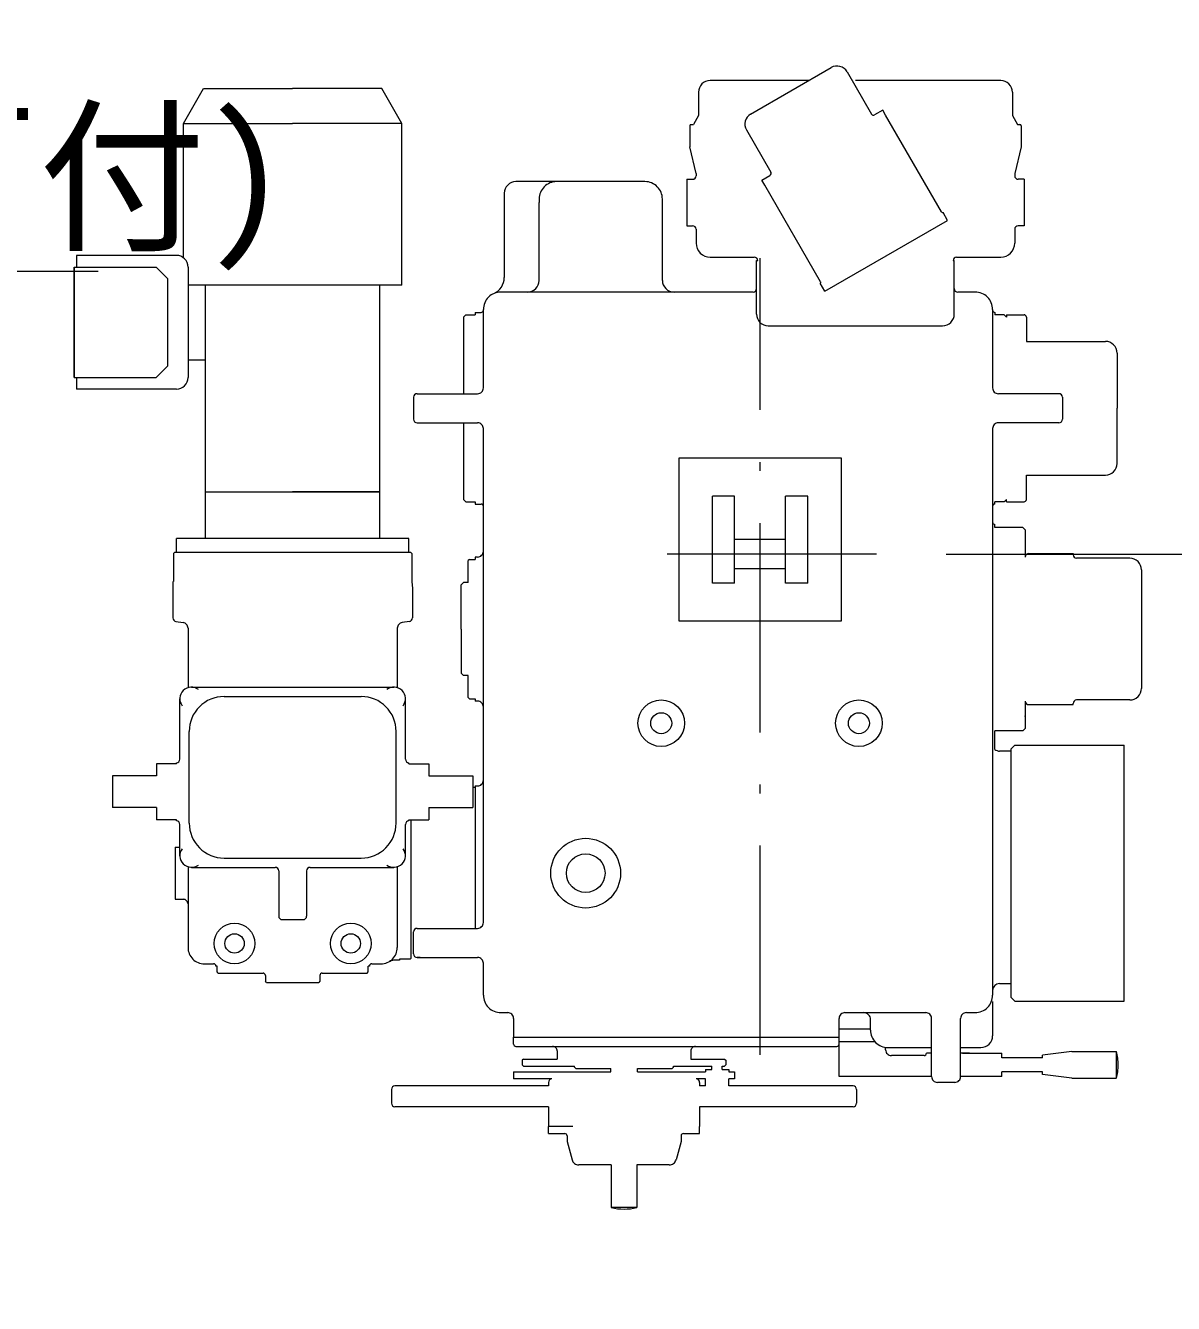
# Model space of a CAD drawing. Header units: millimetres. Extents: x -13466 to 37833, y -11727 to 34084.
# Drawn here: x 7601 to 8588, y 12418 to 13517 of the extents above; entities that cross this region are included whole.
import ezdxf

# ---------------------------------------------------------------- set-up
doc = ezdxf.new("R2010")
doc.units = ezdxf.units.MM
doc.header["$LTSCALE"] = 30
doc.header["$PDSIZE"] = 300
doc.linetypes.add('SXF_一点短鎖線', pattern=[9.25, 6, -1.5, 0.25, -1.5])
for name, color, linetype, lineweight in [('D-BMK', 2, 'SXF_一点短鎖線', 13), ('D-STR-DIM', 7, 'Continuous', 13), ('D-STR-HTXT', 7, 'Continuous', 13), ('D-STR-STR1', 2, 'Continuous', 13), ('D-STR-TXT', 7, 'Continuous', 13)]:
    doc.layers.add(name, color=color, linetype=linetype, lineweight=lineweight)
doc.styles.add('MS ゴシック', font='MS Gothic.ttf')
doc.dimstyles.new('DIM-30-F', dxfattribs={"dimscale": 30, "dimtxt": 3.5, "dimasz": 2.5, "dimexe": 0, "dimexo": 2, "dimgap": 0.8, "dimtad": 1, "dimdec": 0, "dimzin": 0, "dimdsep": 46, "dimtxsty": 'MS ゴシック', "dimblk": 'OPEN', "dimcen": 0.1, "dimaunit": 1, "dimadec": 4, "dimazin": 0, "dimtfac": 1, "dimtdec": 0, "dimtmove": 2, "dimatfit": 3, "dimldrblk": 'OPEN', "dimfxl": 1, "dimtolj": 1, "dimtzin": 0, "dimlwd": -1, "dimlwe": -1, "dimarcsym": 2})

# ---------------------------------------------------------------- blocks, each defined once
blk = doc.blocks.new('_Open')
at = {"color": 0, "linetype": 'ByBlock', "lineweight": -2}
for p, q in [((-1, 0.167), (0, 0)), ((-1, -0.167), (0, 0)), ((0, 0), (-1, 0))]:
    blk.add_line(p, q, dxfattribs=at)
blk = doc.blocks.new('*D19')
at = {"layer": 'D-STR-DIM', "color": 0, "transparency": 16777216}
for p, q in [((9666.3, 12498), (9666.3, 12587)), ((9741.3, 12587), (9991.3, 12587)), ((10066.3, 12498), (10066.3, 12587))]:
    blk.add_line(p, q, dxfattribs=at)
at = {"layer": 'Defpoints', "color": 0, "transparency": 16777216}
for p in [(10066.3, 12587), (9666.3, 12438), (10066.3, 12438)]:
    blk.add_point(p, dxfattribs=at)
at = {"layer": 'D-STR-DIM', "color": 0, "transparency": 16777216, "xscale": 75, "yscale": 75, "zscale": 75, "rotation": 180}
blk.add_blockref('_Open', (9666.3, 12587), dxfattribs=at)
at = {"layer": 'D-STR-DIM', "color": 0, "transparency": 16777216, "xscale": 75, "yscale": 75, "zscale": 75}
blk.add_blockref('_Open', (10066.3, 12587), dxfattribs=at)
at = {"layer": 'D-STR-DIM', "color": 0, "transparency": 16777216, "insert": (9866.3, 12663.5), "char_height": 105, "width": 28854.797, "attachment_point": 5, "style": 'MS ゴシック'}
blk.add_mtext('\\A1;400', dxfattribs=at)
blk = doc.blocks.new('*D20')
at = {"layer": 'D-STR-DIM', "color": 0, "transparency": 16777216}
for p, q in [((8743.3, 12827.5), (8769.9, 12881.2)), ((8837.1, 12848), (9599.1, 12471.3)), ((9692.9, 12491.8), (9666.3, 12438))]:
    blk.add_line(p, q, dxfattribs=at)
at = {"layer": 'Defpoints', "color": 0, "transparency": 16777216}
for p in [(8769.9, 12881.2), (9666.3, 12438), (9666.3, 12438)]:
    blk.add_point(p, dxfattribs=at)
at = {"layer": 'D-STR-DIM', "color": 0, "transparency": 16777216, "xscale": 75, "yscale": 75, "zscale": 75}
for p, rotation in [((8769.9, 12881.2), 153.6900675261025), ((9666.3, 12438), 333.6900675261025)]:
    blk.add_blockref('_Open', p, dxfattribs=dict(at, rotation=rotation))
at = {"layer": 'D-STR-DIM', "color": 0, "transparency": 16777216, "insert": (9252, 12728.2), "char_height": 105, "width": 46998.713, "attachment_point": 5, "rotation": 333.6901, "style": 'MS ゴシック'}
blk.add_mtext('\\A1;R1000', dxfattribs=at)
blk = doc.blocks.new('*D21')
at = {"layer": 'D-STR-DIM', "color": 0, "transparency": 16777216}
for p, q in [((8392.3, 13062.4), (8799.8, 13062.4)), ((8799.8, 11713), (8799.8, 12987.4)), ((8784.9, 11638), (8799.8, 11638))]:
    blk.add_line(p, q, dxfattribs=at)
at = {"layer": 'Defpoints', "color": 0, "transparency": 16777216}
for p in [(8332.3, 13062.4), (8799.8, 13062.4), (8724.9, 11638)]:
    blk.add_point(p, dxfattribs=at)
at = {"layer": 'D-STR-DIM', "color": 0, "transparency": 16777216, "xscale": 75, "yscale": 75, "zscale": 75}
for p, rotation in [((8799.8, 13062.4), 90), ((8799.8, 11638), 270)]:
    blk.add_blockref('_Open', p, dxfattribs=dict(at, rotation=rotation))
at = {"layer": 'D-STR-DIM', "color": 0, "transparency": 16777216, "insert": (8723.3, 12350.2), "char_height": 105, "width": 40711.096, "attachment_point": 5, "rotation": 90, "style": 'MS ゴシック'}
blk.add_mtext('\\A1;1424', dxfattribs=at)
blk = doc.blocks.new('*D22')
at = {"layer": 'D-STR-DIM', "color": 0, "transparency": 16777216}
for p, q in [((8392.3, 14138), (8799.8, 14138)), ((8799.8, 14063), (8799.8, 13137.4)), ((8392.3, 13062.4), (8799.8, 13062.4))]:
    blk.add_line(p, q, dxfattribs=at)
at = {"layer": 'Defpoints', "color": 0, "transparency": 16777216}
for p in [(8332.3, 14138), (8332.3, 13062.4), (8799.8, 13062.4)]:
    blk.add_point(p, dxfattribs=at)
at = {"layer": 'D-STR-DIM', "color": 0, "transparency": 16777216, "xscale": 75, "yscale": 75, "zscale": 75}
for p, rotation in [((8799.8, 14138), 90), ((8799.8, 13062.4), 270)]:
    blk.add_blockref('_Open', p, dxfattribs=dict(at, rotation=rotation))
at = {"layer": 'D-STR-DIM', "color": 0, "transparency": 16777216, "insert": (8723.3, 13600.2), "char_height": 105, "width": 38822.375, "attachment_point": 5, "rotation": 90, "style": 'MS ゴシック'}
blk.add_mtext('\\A1;1076', dxfattribs=at)

msp = doc.modelspace()

# ---------------------------------------------------------------- linework, layer by layer
at = {"layer": 'D-BMK'}
for p, q in [((8232.306, 12631.598), (8232.306, 13317.121)), ((8332.306, 13062.396), (8132.306, 13062.396))]:
    msp.add_line(p, q, dxfattribs=at)
at = {"layer": 'D-STR-HTXT', "linetype": 'Continuous'}
msp.add_lwpolyline([(6182.306, 12690.158), (6512.555, 13306.012), (7663.08, 13306.012)], dxfattribs=at)
at = {"layer": 'D-STR-STR1'}
for p, q in [((8224.165, 13441.076), (8293.448, 13481.076)), ((8274.172, 13469.947), (8189.306, 13469.947)), ((8307.108, 13477.416), (8328.108, 13441.043)), ((8439.306, 13469.947), (8314.306, 13469.947)), ((7736.306, 13432.936), (7753.627, 13462.936)), ((7753.627, 13462.936), (7830.306, 13462.936)), ((7906.986, 13462.936), (7830.306, 13462.936)), ((7924.306, 13432.936), (7906.986, 13462.936)), ((8179.306, 13459.947), (8179.306, 13439.947)), ((8449.306, 13459.947), (8449.306, 13439.947)), ((8179.306, 13439.947), (8175.021, 13431.947)), ((8337.768, 13444.311), (8330.84, 13440.311)), ((8340.268, 13439.981), (8337.768, 13444.311)), ((8388.268, 13356.842), (8340.268, 13439.981)), ((8449.306, 13439.947), (8453.592, 13431.947)), ((7736.306, 13432.936), (7830.306, 13432.936)), ((7736.306, 13317.44), (7736.306, 13432.936)), ((7924.306, 13432.936), (7830.306, 13432.936)), ((7924.306, 13293.936), (7924.306, 13432.936)), ((8171.806, 13430.947), (8171.806, 13419.947)), ((8172.806, 13431.947), (8175.021, 13431.947)), ((8220.505, 13427.416), (8241.505, 13391.043)), ((8453.592, 13431.947), (8455.806, 13431.947)), ((8456.806, 13430.947), (8456.806, 13419.947)), ((8171.806, 13419.947), (8171.806, 13412.947)), ((8456.806, 13419.947), (8456.806, 13412.947)), ((8177.306, 13389.947), (8171.806, 13412.947)), ((8456.806, 13412.947), (8451.306, 13389.947)), ((8133.306, 13382.936), (8022.306, 13382.936)), ((8133.306, 13382.936), (8057.306, 13382.936)), ((8169.306, 13384.947), (8169.306, 13344.947)), ((8169.306, 13384.947), (8174.306, 13384.947)), ((8177.306, 13389.947), (8177.306, 13387.947)), ((8233.845, 13384.311), (8240.773, 13388.311)), ((8236.345, 13379.981), (8233.845, 13384.311)), ((8451.306, 13389.947), (8451.306, 13387.947)), ((8459.306, 13384.947), (8454.306, 13384.947)), ((8459.306, 13384.947), (8459.306, 13344.947)), ((8012.306, 13372.936), (8012.306, 13300.432)), ((8284.345, 13296.842), (8236.345, 13379.981)), ((8042.306, 13367.936), (8042.306, 13364.936)), ((8042.306, 13297.936), (8042.306, 13364.936)), ((8148.306, 13297.936), (8148.306, 13367.936)), ((8287.979, 13288.548), (8393.634, 13349.548)), ((8393.634, 13349.548), (8389.634, 13356.476)), ((8169.306, 13344.947), (8174.306, 13344.947)), ((8177.306, 13341.947), (8177.306, 13329.947)), ((8451.306, 13341.947), (8451.306, 13329.947)), ((8459.306, 13344.947), (8454.306, 13344.947)), ((8012.306, 13334.936), (8012.306, 13300.432)), ((7730.312, 13319.436), (7644.306, 13319.436)), ((7644.306, 13319.436), (7644.306, 13309.436)), ((8189.306, 13317.947), (8227.306, 13317.947)), ((8229.306, 13268.936), (8229.306, 13314.947)), ((8229.306, 13314.947), (8230.306, 13314.947)), ((8398.306, 13314.947), (8399.306, 13314.947)), ((8399.306, 13268.936), (8399.306, 13314.947)), ((8401.306, 13317.947), (8439.306, 13317.947)), ((7642.306, 13309.436), (7642.306, 13214.436)), ((7642.306, 13214.436), (7642.306, 13309.436)), ((7642.306, 13309.436), (7712.937, 13309.436)), ((7722.937, 13299.436), (7712.937, 13309.436)), ((7740.312, 13309.436), (7740.312, 13214.436)), ((7722.937, 13224.436), (7722.937, 13299.436)), ((7924.306, 13293.936), (7740.312, 13293.936)), ((7755.306, 13075.936), (7755.306, 13293.936)), ((7905.306, 13075.936), (7905.306, 13293.936)), ((8287.979, 13288.548), (8283.979, 13295.476)), ((8226.306, 13287.936), (8009.306, 13287.936)), ((8417.306, 13287.936), (8402.306, 13287.936)), ((7994.306, 13205.436), (7994.306, 13272.936)), ((8432.306, 13272.936), (8432.306, 13205.436)), ((7979.306, 13268.436), (7977.306, 13266.436)), ((7977.306, 13266.436), (7977.306, 13200.436)), ((7979.306, 13268.436), (7987.306, 13268.436)), ((7987.306, 13270.436), (7987.306, 13268.436)), ((7987.306, 13270.436), (7992.306, 13270.436)), ((8434.306, 13270.436), (8434.306, 13268.436)), ((8442.306, 13268.436), (8434.306, 13268.436)), ((8442.306, 13268.436), (8444.306, 13266.436)), ((8444.306, 13268.436), (8444.306, 13266.436)), ((8444.306, 13268.436), (8459.306, 13268.436)), ((8461.306, 13266.436), (8461.306, 13245.436)), ((8239.306, 13258.936), (8389.306, 13258.936)), ((8461.306, 13245.436), (8529.306, 13245.436)), ((7740.312, 13229.725), (7755.306, 13229.725)), ((8539.306, 13235.436), (8539.306, 13187.936)), ((7722.937, 13224.436), (7712.937, 13214.436)), ((7642.306, 13214.436), (7712.937, 13214.436)), ((7644.306, 13214.436), (7644.306, 13204.436)), ((7730.312, 13204.436), (7644.306, 13204.436)), ((7934.306, 13197.436), (7934.306, 13178.436)), ((7937.306, 13200.436), (7989.306, 13200.436)), ((8489.306, 13200.436), (8437.306, 13200.436)), ((8492.306, 13197.436), (8492.306, 13178.436)), ((8539.306, 13139.936), (8539.306, 13187.936)), ((7937.306, 13175.436), (7989.306, 13175.436)), ((7977.306, 13175.436), (7977.306, 13109.436)), ((8489.306, 13175.436), (8437.306, 13175.436)), ((7994.306, 12745.436), (7994.306, 13170.436)), ((8432.306, 13170.436), (8432.306, 12682.936)), ((8162.306, 13144.936), (8162.306, 13004.936)), ((8302.306, 13144.936), (8162.306, 13144.936)), ((8302.306, 13004.936), (8302.306, 13144.936)), ((8461.306, 13130.436), (8529.306, 13130.436)), ((8461.306, 13109.436), (8461.306, 13130.436)), ((7755.306, 13115.936), (7905.306, 13115.936)), ((7905.306, 13115.936), (7830.306, 13115.936)), ((7979.306, 13107.436), (7977.306, 13109.436)), ((7979.306, 13107.436), (7987.306, 13107.436)), ((7987.306, 13107.436), (7987.306, 13105.436)), ((8191.306, 13037.396), (8191.306, 13112.396)), ((8210.306, 13112.396), (8191.306, 13112.396)), ((8210.306, 13037.396), (8210.306, 13112.396)), ((8254.306, 13037.396), (8254.306, 13112.396)), ((8273.306, 13112.396), (8254.306, 13112.396)), ((8273.306, 13037.396), (8273.306, 13112.396)), ((8442.306, 13107.436), (8434.306, 13107.436)), ((8434.306, 13105.436), (8434.306, 13107.436)), ((8442.306, 13107.436), (8444.306, 13109.436)), ((8444.306, 13107.436), (8444.306, 13109.436)), ((8444.306, 13107.436), (8459.306, 13107.436)), ((7987.306, 13105.436), (7992.306, 13105.436)), ((8434.306, 13085.436), (8434.306, 13087.936)), ((8458.306, 13085.436), (8434.306, 13085.436)), ((8458.306, 13085.436), (8460.306, 13083.436)), ((7930.306, 13075.936), (7730.306, 13075.936)), ((7730.306, 13063.936), (7730.306, 13075.936)), ((7930.306, 13063.936), (7930.306, 13075.936)), ((8254.306, 13074.896), (8210.306, 13074.896)), ((8460.306, 13083.436), (8460.306, 13059.936)), ((7728.806, 13063.936), (7727.806, 13062.936)), ((7727.806, 13062.936), (7727.806, 13038.936)), ((7931.806, 13063.936), (7728.806, 13063.936)), ((7930.356, 13063.936), (7730.306, 13063.936)), ((7932.806, 13062.936), (7931.806, 13063.936)), ((7932.806, 13062.936), (7932.806, 13038.936)), ((8463.306, 13062.936), (8494.362, 13062.936)), ((8494.362, 13062.936), (8501.493, 13062.936)), ((8501.493, 13062.936), (8501.493, 13061.936)), ((7982.306, 13057.936), (7981.306, 13056.936)), ((7981.306, 13037.936), (7981.306, 13056.936)), ((7982.306, 13057.936), (7987.306, 13057.936)), ((7987.306, 13059.936), (7987.306, 13057.936)), ((7989.306, 13059.936), (7987.306, 13059.936)), ((8550.306, 13058.936), (8504.493, 13058.936)), ((8254.306, 13049.896), (8210.306, 13049.896)), ((8560.306, 13048.936), (8560.306, 12946.936)), ((7727.306, 13038.936), (7727.306, 13019.936)), ((7932.806, 13038.936), (7933.306, 13032.936)), ((7933.306, 13032.936), (7933.306, 13019.936)), ((7975.306, 13035.936), (7977.306, 13037.936)), ((7975.306, 12997.936), (7975.306, 13035.936)), ((7981.306, 13037.936), (7977.306, 13037.936)), ((8210.306, 13037.396), (8191.306, 13037.396)), ((8273.306, 13037.396), (8254.306, 13037.396)), ((7727.306, 13019.936), (7727.306, 13007.51)), ((7933.306, 13019.936), (7933.306, 13007.51)), ((7729.85, 13004.545), (7736.067, 13003.588)), ((7740.306, 12998.646), (7740.306, 12947.475)), ((7920.306, 12998.646), (7920.306, 12947.475)), ((7930.763, 13004.545), (7924.546, 13003.588)), ((7975.306, 12997.936), (7975.306, 12959.936)), ((8162.306, 13004.936), (8302.306, 13004.936)), ((7975.306, 12959.936), (7977.306, 12957.936)), ((7981.306, 12957.936), (7977.306, 12957.936)), ((7981.306, 12938.936), (7981.306, 12957.936)), ((7743.306, 12947.936), (7917.306, 12947.936)), ((7733.306, 12885.936), (7733.306, 12937.936)), ((7771.306, 12939.936), (7889.306, 12939.936)), ((7927.306, 12885.936), (7927.306, 12937.936)), ((7982.306, 12937.936), (7981.306, 12938.936)), ((7982.306, 12937.936), (7987.306, 12937.936)), ((7987.306, 12937.936), (7987.306, 12935.936)), ((7989.306, 12935.936), (7987.306, 12935.936)), ((8460.306, 12935.936), (8460.306, 12912.436)), ((8463.306, 12932.936), (8494.362, 12932.936)), ((8494.362, 12932.936), (8501.493, 12932.936)), ((8501.493, 12932.936), (8501.493, 12933.936)), ((8550.306, 12936.936), (8504.493, 12936.936)), ((7741.306, 12830.936), (7741.306, 12909.936)), ((7919.306, 12830.936), (7919.306, 12909.936)), ((8434.306, 12894.464), (8434.306, 12910.436)), ((8458.306, 12910.436), (8434.306, 12910.436)), ((8458.306, 12910.436), (8460.306, 12912.436)), ((8448.306, 12894.936), (8451.306, 12897.936)), ((8451.306, 12897.936), (8538.306, 12897.936)), ((8538.306, 12897.936), (8539.306, 12897.936)), ((8539.306, 12897.936), (8545.306, 12897.936)), ((8545.306, 12677.936), (8545.306, 12897.936)), ((8448.306, 12892.936), (8438.306, 12892.936)), ((8448.306, 12680.936), (8448.306, 12894.936)), ((7713.306, 12881.936), (7713.306, 12871.536)), ((7730.306, 12881.936), (7713.306, 12881.936)), ((7730.306, 12881.936), (7730.306, 12882.936)), ((7930.306, 12881.936), (7930.306, 12882.936)), ((7930.306, 12881.936), (7947.306, 12881.936)), ((7947.306, 12881.936), (7947.306, 12871.536)), ((7713.306, 12871.536), (7675.306, 12871.536)), ((7675.306, 12871.536), (7675.306, 12844.336)), ((7947.306, 12871.536), (7985.306, 12871.536)), ((7985.306, 12871.536), (7985.306, 12844.336)), ((7985.306, 12861.936), (7987.306, 12861.936)), ((7987.306, 12862.936), (7987.306, 12740.436)), ((7987.306, 12862.936), (7989.306, 12862.936)), ((7713.306, 12844.336), (7675.306, 12844.336)), ((7713.306, 12844.336), (7713.306, 12833.936)), ((7947.306, 12844.336), (7985.306, 12844.336)), ((7947.306, 12844.336), (7947.306, 12833.936)), ((7730.306, 12833.936), (7713.306, 12833.936)), ((7730.306, 12832.936), (7730.306, 12833.936)), ((7930.306, 12832.936), (7930.306, 12833.936)), ((7930.306, 12833.936), (7947.306, 12833.936)), ((7932.306, 12714.936), (7932.306, 12833.936)), ((7733.306, 12802.936), (7733.306, 12829.936)), ((7927.306, 12802.936), (7927.306, 12829.936)), ((7729.306, 12810.436), (7729.306, 12765.436)), ((7729.306, 12810.436), (7733.306, 12810.436)), ((7771.306, 12800.936), (7889.306, 12800.936)), ((7740.306, 12793.397), (7740.306, 12723.936)), ((7743.306, 12792.936), (7815.306, 12792.936)), ((7818.306, 12789.936), (7818.306, 12750.936)), ((7842.306, 12789.936), (7842.306, 12750.936)), ((7845.306, 12792.936), (7917.306, 12792.936)), ((7920.306, 12793.397), (7920.306, 12723.936)), ((7729.306, 12765.436), (7736.306, 12765.436)), ((7821.306, 12747.936), (7839.306, 12747.936)), ((7934.306, 12718.436), (7934.306, 12737.436)), ((7937.306, 12740.436), (7989.306, 12740.436)), ((7922.306, 12712.936), (7917.123, 12712.936)), ((7922.306, 12713.936), (7922.306, 12712.936)), ((7931.306, 12713.936), (7922.306, 12713.936)), ((7932.306, 12714.936), (7931.306, 12713.936)), ((7937.306, 12715.436), (7989.306, 12715.436)), ((7940.085, 12715.436), (7937.306, 12715.436)), ((7994.306, 12682.936), (7994.306, 12710.436)), ((7754.306, 12709.936), (7762.306, 12709.936)), ((7765.306, 12707.936), (7764.306, 12707.936)), ((7765.306, 12702.936), (7765.306, 12707.936)), ((7766.306, 12701.936), (7765.306, 12702.936)), ((7766.306, 12701.936), (7804.806, 12701.936)), ((7767.806, 12701.936), (7777.806, 12701.936)), ((7806.806, 12699.936), (7806.806, 12694.936)), ((7853.806, 12699.936), (7853.806, 12694.936)), ((7855.806, 12701.936), (7894.306, 12701.936)), ((7882.806, 12701.936), (7892.806, 12701.936)), ((7894.306, 12701.936), (7895.306, 12702.936)), ((7896.306, 12707.936), (7895.306, 12707.936)), ((7895.306, 12702.936), (7895.306, 12707.936)), ((7898.306, 12709.936), (7906.306, 12709.936)), ((7807.806, 12693.936), (7806.806, 12694.936)), ((7807.806, 12693.936), (7852.806, 12693.936)), ((7853.806, 12694.936), (7852.806, 12693.936)), ((8438.306, 12692.936), (8448.306, 12692.936)), ((8432.306, 12677.436), (8432.306, 12647.936)), ((8448.306, 12680.936), (8451.306, 12677.936)), ((8451.306, 12677.936), (8538.306, 12677.936)), ((8538.306, 12677.936), (8539.306, 12677.936)), ((8539.306, 12677.936), (8545.306, 12677.936)), ((8009.306, 12667.936), (8015.306, 12667.936)), ((8305.306, 12667.936), (8374.806, 12667.936)), ((8409.806, 12667.936), (8417.306, 12667.936)), ((8020.306, 12662.936), (8020.306, 12646.936)), ((8300.306, 12646.936), (8300.306, 12662.936)), ((8327.306, 12652.936), (8327.306, 12661.936)), ((8327.306, 12652.936), (8327.306, 12661.936)), ((8379.806, 12612.936), (8379.806, 12662.936)), ((8404.806, 12612.936), (8404.806, 12662.936)), ((8020.306, 12646.936), (8300.306, 12646.936)), ((8020.306, 12646.936), (8300.306, 12646.936)), ((8020.306, 12640.936), (8020.306, 12646.936)), ((8274.306, 12646.936), (8300.306, 12646.936)), ((8300.306, 12653.936), (8327.306, 12653.936)), ((8300.306, 12640.936), (8300.306, 12646.936)), ((8022.306, 12638.936), (8298.306, 12638.936)), ((8057.806, 12634.936), (8057.806, 12627.936)), ((8172.806, 12634.936), (8172.806, 12627.936)), ((8300.306, 12612.936), (8300.306, 12642.936)), ((8331.126, 12642.936), (8300.306, 12642.936)), ((8340.306, 12635.936), (8340.306, 12638.07)), ((8342.306, 12637.936), (8379.806, 12637.936)), ((8342.306, 12637.936), (8379.806, 12637.936)), ((8404.806, 12637.936), (8422.306, 12637.936)), ((8500.477, 12634.436), (8475.306, 12631.261)), ((8500.477, 12634.436), (8538.61, 12634.436)), ((8538.61, 12634.436), (8538.61, 12611.436)), ((8028.806, 12627.936), (8027.806, 12626.936)), ((8027.806, 12626.936), (8027.806, 12622.936)), ((8028.806, 12621.936), (8027.806, 12622.936)), ((8028.806, 12627.936), (8057.806, 12627.936)), ((8172.806, 12627.936), (8201.806, 12627.936)), ((8201.806, 12627.936), (8202.806, 12626.936)), ((8201.806, 12621.936), (8202.806, 12622.936)), ((8202.806, 12626.936), (8202.806, 12622.936)), ((8373.306, 12630.936), (8345.306, 12630.936)), ((8379.806, 12632.936), (8375.306, 12632.936)), ((8412.306, 12632.936), (8404.806, 12632.936)), ((8406.306, 12632.936), (8440.306, 12632.936)), ((8440.306, 12628.936), (8440.306, 12632.936)), ((8475.306, 12628.936), (8440.306, 12628.936)), ((8475.306, 12628.936), (8475.306, 12631.261)), ((8020.306, 12616.936), (8103.806, 12616.936)), ((8020.306, 12616.936), (8020.306, 12610.936)), ((8028.806, 12621.936), (8072.806, 12621.936)), ((8072.806, 12620.936), (8072.806, 12621.936)), ((8073.806, 12619.936), (8072.806, 12620.936)), ((8073.806, 12619.936), (8103.806, 12619.936)), ((8103.806, 12616.936), (8103.806, 12619.936)), ((8126.806, 12616.936), (8126.806, 12619.936)), ((8126.806, 12619.936), (8156.806, 12619.936)), ((8126.806, 12616.936), (8185.306, 12616.936)), ((8156.806, 12619.936), (8157.806, 12620.936)), ((8157.806, 12620.936), (8157.806, 12621.936)), ((8157.806, 12621.936), (8190.806, 12621.936)), ((8185.306, 12618.936), (8185.306, 12616.936)), ((8185.306, 12618.936), (8190.806, 12618.936)), ((8190.806, 12618.936), (8190.806, 12621.936)), ((8199.806, 12618.936), (8199.806, 12621.936)), ((8199.806, 12621.936), (8201.806, 12621.936)), ((8199.806, 12618.936), (8205.306, 12618.936)), ((8205.306, 12618.936), (8205.306, 12616.936)), ((8205.306, 12616.936), (8210.306, 12616.936)), ((8210.306, 12616.936), (8210.306, 12610.936)), ((8379.806, 12612.936), (8300.306, 12612.936)), ((8405.306, 12612.936), (8404.806, 12612.936)), ((8440.306, 12612.936), (8405.306, 12612.936)), ((8440.306, 12612.936), (8440.306, 12616.936)), ((8475.306, 12616.936), (8440.306, 12616.936)), ((8475.306, 12614.611), (8475.306, 12616.936)), ((8500.477, 12611.436), (8475.306, 12614.611)), ((8500.477, 12611.436), (8538.61, 12611.436)), ((7915.306, 12601.936), (7915.306, 12589.936)), ((8050.306, 12604.936), (7918.306, 12604.936)), ((8053.306, 12610.936), (8020.306, 12610.936)), ((8050.306, 12607.936), (8050.306, 12604.936)), ((8185.306, 12610.936), (8177.306, 12610.936)), ((8180.306, 12607.936), (8180.306, 12604.936)), ((8185.306, 12604.936), (8180.306, 12604.936)), ((8185.306, 12604.936), (8185.306, 12610.936)), ((8210.306, 12610.936), (8205.306, 12610.936)), ((8205.306, 12604.936), (8205.306, 12610.936)), ((8312.306, 12604.936), (8205.306, 12604.936)), ((8315.306, 12601.936), (8315.306, 12589.936)), ((8399.806, 12607.936), (8384.806, 12607.936)), ((8050.306, 12586.936), (7918.306, 12586.936)), ((8050.306, 12586.936), (8050.306, 12569.936)), ((8312.306, 12586.936), (8180.306, 12586.936)), ((8180.306, 12586.936), (8180.306, 12569.936)), ((8071.306, 12569.936), (8050.306, 12569.936)), ((8050.306, 12563.936), (8050.306, 12569.936)), ((8180.306, 12563.936), (8180.306, 12569.936)), ((8050.306, 12563.936), (8064.306, 12563.936)), ((8066.306, 12561.936), (8066.306, 12556.936)), ((8066.306, 12556.936), (8070.594, 12541.345)), ((8164.306, 12556.936), (8160.019, 12541.345)), ((8164.306, 12561.936), (8164.306, 12556.936)), ((8166.306, 12563.936), (8180.306, 12563.936)), ((8104.306, 12536.936), (8076.379, 12536.936)), ((8104.306, 12536.936), (8104.306, 12500.152)), ((8126.306, 12536.936), (8126.306, 12500.152)), ((8154.234, 12536.936), (8126.306, 12536.936)), ((8126.306, 12500.152), (8104.306, 12500.152))]:
    msp.add_line(p, q, dxfattribs=at)
for centre, radius in [((8147.306, 12916.936), 20), ((8317.306, 12916.936), 20), ((8147.306, 12916.936), 9), ((8317.306, 12916.936), 9), ((8082.306, 12787.936), 30), ((8082.306, 12787.936), 16.625), ((7780.306, 12727.436), 17.5), ((7880.306, 12727.436), 17.5), ((7780.306, 12727.436), 8.331), ((7880.306, 12727.436), 8.331)]:
    msp.add_circle(centre, radius, dxfattribs=at)
for centre, radius, start, end in [((8298.448, 13472.416), 10, 75, 120), ((8298.448, 13472.416), 10, 30, 75), ((8189.306, 13459.947), 10, 90, 135), ((8439.306, 13459.947), 10, 45, 90), ((8189.306, 13459.947), 10, 135, 180), ((8439.306, 13459.947), 10, 360, 45), ((8229.165, 13432.416), 10, 120, 165), ((8329.84, 13442.043), 2, 210, 255), ((8329.84, 13442.043), 2, 255, 300), ((8172.806, 13430.947), 1, 135, 180), ((8172.806, 13430.947), 1, 90, 135), ((8229.165, 13432.416), 10, 165, 210), ((8455.806, 13430.947), 1, 45, 90), ((8455.806, 13430.947), 1, 360, 45), ((8022.306, 13372.936), 10, 90, 135), ((8057.306, 13367.936), 15, 90, 135), ((8133.306, 13367.936), 15, 45, 90), ((8174.306, 13387.947), 3, 270, 315), ((8174.306, 13387.947), 3, 315, 360), ((8239.773, 13390.043), 2, 300, 345), ((8239.773, 13390.043), 2, 345, 30), ((8454.306, 13387.947), 3, 180, 225), ((8454.306, 13387.947), 3, 225, 270), ((8022.306, 13372.936), 10, 135, 180), ((8057.306, 13367.936), 15, 135, 180), ((8133.306, 13367.936), 15, 0, 45), ((8389.134, 13357.342), 1, 210, 255), ((8389.134, 13357.342), 1, 255, 300), ((8174.306, 13341.947), 3, 45, 90), ((8174.306, 13341.947), 3, 360, 45), ((8454.306, 13341.947), 3, 135, 180), ((8454.306, 13341.947), 3, 90, 135), ((8189.306, 13329.947), 12, 180, 225), ((8439.306, 13329.947), 12, 315, 0), ((7730.312, 13309.436), 10, 45, 90), ((7730.312, 13309.436), 10, 0, 45), ((8189.306, 13329.947), 12, 225, 270), ((8227.306, 13314.947), 3, 45, 90), ((8227.306, 13314.947), 3, 0, 45), ((8401.306, 13314.947), 3, 135, 180), ((8401.306, 13314.947), 3, 90, 135), ((8439.306, 13329.947), 12, 270, 315), ((7997.306, 13300.432), 15, 326.789089, 0), ((8032.306, 13297.936), 10, 315, 360), ((8158.306, 13297.936), 10, 180, 225), ((8283.479, 13296.342), 1, 300, 345), ((8283.479, 13296.342), 1, 345, 30), ((8009.306, 13272.936), 15, 135, 180), ((8009.306, 13272.936), 15, 90, 135), ((7997.306, 13300.432), 15, 293.578178, 326.789089), ((8032.306, 13297.936), 10, 270, 315), ((8158.306, 13297.936), 10, 225, 270), ((8226.306, 13290.936), 3, 270, 315), ((8226.306, 13290.936), 3, 315, 360), ((8402.306, 13290.936), 3, 180, 225), ((8402.306, 13290.936), 3, 225, 270), ((8417.306, 13272.936), 15, 45, 90), ((8417.306, 13272.936), 15, 360, 45), ((7992.306, 13272.436), 2, 270, 315), ((7992.306, 13272.436), 2, 315, 0), ((8434.306, 13272.436), 2, 180, 225), ((8434.306, 13272.436), 2, 225, 270), ((8239.306, 13268.936), 10, 180, 225), ((8239.306, 13268.936), 10, 225, 270), ((8389.306, 13268.936), 10, 270, 315), ((8389.306, 13268.936), 10, 315, 0), ((8459.306, 13266.436), 2, 45, 90), ((8459.306, 13266.436), 2, 360, 45), ((8529.306, 13235.436), 10, 45, 90), ((8529.306, 13235.436), 10, 0, 45), ((7730.312, 13214.436), 10, 270, 315), ((7730.312, 13214.436), 10, 315, 0), ((7989.306, 13205.436), 5, 315, 360), ((8437.306, 13205.436), 5, 180, 225), ((7937.306, 13197.436), 3, 135, 180), ((7937.306, 13197.436), 3, 90, 135), ((7989.306, 13205.436), 5, 270, 315), ((8437.306, 13205.436), 5, 225, 270), ((8489.306, 13197.436), 3, 45, 90), ((8489.306, 13197.436), 3, 0, 45), ((7937.306, 13178.436), 3, 180, 225), ((7937.306, 13178.436), 3, 225, 270), ((7989.306, 13170.436), 5, 45, 90), ((7989.306, 13170.436), 5, 0, 45), ((8437.306, 13170.436), 5, 135, 180), ((8437.306, 13170.436), 5, 90, 135), ((8489.306, 13178.436), 3, 270, 315), ((8489.306, 13178.436), 3, 315, 0), ((8529.306, 13140.436), 10, 315, 360), ((8529.306, 13140.436), 10, 270, 315), ((8459.306, 13109.436), 2, 270, 315), ((8459.306, 13109.436), 2, 315, 0), ((7992.306, 13103.436), 2, 45, 90), ((7992.306, 13103.436), 2, 360, 45), ((8434.306, 13103.436), 2, 135, 180), ((8434.306, 13103.436), 2, 90, 135), ((8434.306, 13089.936), 2, 180, 225), ((8434.306, 13089.936), 2, 225, 270), ((7989.306, 13064.936), 5, 315, 0), ((8463.306, 13059.936), 3, 135, 180), ((8463.306, 13059.936), 3, 90, 135), ((7989.306, 13064.936), 5, 270, 315), ((8504.493, 13061.936), 3, 180, 225), ((8504.493, 13061.936), 3, 225, 270), ((8550.306, 13048.936), 10, 45, 90), ((8550.306, 13048.936), 10, 0, 45), ((7730.306, 13007.51), 3, 180, 220.626919), ((7930.306, 13007.51), 3, 319.373081, 0), ((7730.306, 13007.51), 3, 220.626919, 261.253838), ((7735.306, 12998.646), 5, 40.626919, 81.253838), ((7735.306, 12998.646), 5, 360, 40.626919), ((7925.306, 12998.646), 5, 139.373081, 180), ((7925.306, 12998.646), 5, 98.746162, 139.373081), ((7930.306, 13007.51), 3, 278.746162, 319.373081), ((7743.306, 12937.936), 10, 135, 216.869898), ((7743.306, 12937.936), 10, 53.130102, 135), ((7917.306, 12937.936), 10, 45, 126.869898), ((7917.306, 12937.936), 10, 323.130102, 45), ((8550.306, 12946.936), 10, 315, 0), ((7771.306, 12909.936), 30, 135, 180), ((7771.306, 12909.936), 30, 90, 135), ((7889.306, 12909.936), 30, 45, 90), ((7889.306, 12909.936), 30, 0, 45), ((7989.306, 12930.936), 5, 45, 90), ((7989.306, 12930.936), 5, 0, 45), ((8463.306, 12935.936), 3, 180, 225), ((8463.306, 12935.936), 3, 225, 270), ((8504.493, 12933.936), 3, 135, 180), ((8504.493, 12933.936), 3, 90, 135), ((8550.306, 12946.936), 10, 270, 315), ((8438.306, 12898.936), 6, 228.189685, 249.094843), ((8438.306, 12898.936), 6, 249.094843, 270), ((7730.306, 12885.936), 3, 270, 315), ((7730.306, 12885.936), 3, 315, 0), ((7930.306, 12885.936), 3, 180, 225), ((7930.306, 12885.936), 3, 225, 270), ((7989.306, 12867.936), 5, 270, 315), ((7989.306, 12867.936), 5, 315, 360), ((7730.306, 12829.936), 3, 45, 90), ((7730.306, 12829.936), 3, 360, 45), ((7930.306, 12829.936), 3, 135, 180), ((7930.306, 12829.936), 3, 90, 135), ((7771.306, 12830.936), 30, 180, 225), ((7889.306, 12830.936), 30, 315, 360), ((7771.306, 12830.936), 30, 225, 270), ((7889.306, 12830.936), 30, 270, 315), ((7743.306, 12802.936), 10, 143.130102, 225), ((7917.306, 12802.936), 10, 315, 36.869898), ((7743.306, 12802.936), 10, 225, 306.869898), ((7815.306, 12789.936), 3, 45, 90), ((7815.306, 12789.936), 3, 360, 45), ((7845.306, 12789.936), 3, 135, 180), ((7845.306, 12789.936), 3, 90, 135), ((7917.306, 12802.936), 10, 233.130102, 315), ((7736.306, 12761.436), 4, 45, 90), ((7736.306, 12761.436), 4, 360, 45), ((7821.306, 12750.936), 3, 180, 225), ((7821.306, 12750.936), 3, 225, 270), ((7839.306, 12750.936), 3, 270, 315), ((7839.306, 12750.936), 3, 315, 0), ((7989.306, 12745.436), 5, 315, 360), ((7937.306, 12737.436), 3, 135, 180), ((7937.306, 12737.436), 3, 90, 135), ((7989.306, 12745.436), 5, 270, 315), ((7754.306, 12723.936), 14, 180, 225), ((7906.306, 12723.936), 14, 315, 0), ((7754.306, 12723.936), 14, 225, 270), ((7906.306, 12723.936), 14, 270, 315), ((7917.123, 12705.936), 7, 105.50136, 121.002719), ((7917.123, 12705.936), 7, 90, 105.50136), ((7937.306, 12718.436), 3, 180, 225), ((7937.306, 12718.436), 3, 225, 270), ((7989.306, 12710.436), 5, 45, 90), ((7989.306, 12710.436), 5, 360, 45), ((7762.306, 12707.936), 2, 45, 90), ((7762.306, 12707.936), 2, 360, 45), ((7804.806, 12699.936), 2, 45, 90), ((7804.806, 12699.936), 2, 0, 45), ((7855.806, 12699.936), 2, 135, 180), ((7855.806, 12699.936), 2, 90, 135), ((7898.306, 12707.936), 2, 135, 180), ((7898.306, 12707.936), 2, 90, 135), ((8438.306, 12686.936), 6, 135, 180), ((8438.306, 12686.936), 6, 90, 135), ((8009.306, 12682.936), 15, 180, 225), ((8417.306, 12682.936), 15, 315, 0), ((8009.306, 12682.936), 15, 225, 270), ((8015.306, 12662.936), 5, 45, 90), ((8015.306, 12662.936), 5, 0, 45), ((8305.306, 12662.936), 5, 135, 180), ((8305.306, 12662.936), 5, 90, 135), ((8321.306, 12661.936), 6, 45, 90), ((8321.306, 12661.936), 6, 0, 45), ((8374.806, 12662.936), 5, 45, 90), ((8374.806, 12662.936), 5, 0, 45), ((8409.806, 12662.936), 5, 135, 180), ((8409.806, 12662.936), 5, 90, 135), ((8417.306, 12682.936), 15, 270, 315), ((8342.306, 12652.936), 15, 180, 225), ((8422.306, 12647.936), 10, 315, 0), ((8022.306, 12640.936), 2, 180, 225), ((8022.306, 12640.936), 2, 225, 270), ((8053.806, 12634.936), 4, 45, 90), ((8053.806, 12634.936), 4, 360, 45), ((8176.806, 12634.936), 4, 135, 180), ((8176.806, 12634.936), 4, 90, 135), ((8298.306, 12640.936), 2, 270, 315), ((8298.306, 12640.936), 2, 315, 0), ((8342.306, 12652.936), 15, 225, 270), ((8345.306, 12635.936), 5, 180, 225), ((8422.306, 12647.936), 10, 270, 315), ((8500.477, 12622.936), 39.83, 0, 16.781819), ((8345.306, 12635.936), 5, 225, 270), ((8373.306, 12632.936), 2, 270, 315), ((8373.306, 12632.936), 2, 315, 0), ((8500.477, 12622.936), 39.83, 343.218181, 0), ((8384.806, 12612.936), 5, 180, 225), ((8399.806, 12612.936), 5, 315, 0), ((7918.306, 12601.936), 3, 135, 180), ((7918.306, 12601.936), 3, 90, 135), ((8053.306, 12607.936), 3, 135, 180), ((8053.306, 12607.936), 3, 90, 135), ((8177.306, 12607.936), 3, 45, 90), ((8177.306, 12607.936), 3, 360, 45), ((8312.306, 12601.936), 3, 45, 90), ((8312.306, 12601.936), 3, 360, 45), ((8384.806, 12612.936), 5, 225, 270), ((8399.806, 12612.936), 5, 270, 315), ((7918.306, 12589.936), 3, 180, 225), ((8312.306, 12589.936), 3, 315, 0), ((7918.306, 12589.936), 3, 225, 270), ((8312.306, 12589.936), 3, 270, 315), ((8064.306, 12561.936), 2, 45, 90), ((8064.306, 12561.936), 2, 0, 45), ((8166.306, 12561.936), 2, 135, 180), ((8166.306, 12561.936), 2, 90, 135), ((8076.379, 12542.936), 6, 195.376251, 232.688126), ((8076.379, 12542.936), 6, 232.688126, 270), ((8154.234, 12542.936), 6, 270, 307.311874), ((8154.234, 12542.936), 6, 307.311874, 344.623749), ((8115.306, 12549.283), 50.347, 257.380104, 270), ((8115.306, 12549.283), 50.347, 270, 282.619896)]:
    msp.add_arc(centre, radius, start, end, dxfattribs=at)
msp.add_point((8460.306, 12922.936), dxfattribs=at)

# ---------------------------------------------------------------- texts
at = {"layer": 'D-STR-TXT', "style": 'MS ゴシック'}
msp.add_text('固定ガラリ(網戸付)', height=105, dxfattribs=at).set_placement((6538.041, 13334.484))

# ---------------------------------------------------------------- dimensions: what is measured, and where the dimension line sits
at = {"layer": 'D-STR-DIM'}
for p1, angle, picture, middle in [((8332.306, 14138.012), 270, '*D22', (8723.328, 13600.204)), ((8724.908, 11638.012), 90, '*D21', (8723.328, 12350.204))]:
    dim = msp.add_linear_dim(base=(8799.828, 13062.396), p1=p1, p2=(8332.306, 13062.396), angle=angle, dimstyle='DIM-30-F', dxfattribs=at)
    dim.commit()
    dim.dimension.update_dxf_attribs({"geometry": picture, "text_midpoint": middle})
dim = msp.add_linear_dim(base=(9666.306, 12438.012), p1=(8769.897, 12881.239), p2=(9666.306, 12438.012), angle=333.690068, text='R<>', dimstyle='DIM-30-F', dxfattribs=at)
dim.commit()
dim.dimension.update_dxf_attribs({"geometry": '*D20', "text_midpoint": (9252.008, 12728.201)})
dim = msp.add_linear_dim(base=(10066.306, 12587.012), p1=(9666.306, 12438.012), p2=(10066.306, 12438.012), dimstyle='DIM-30-F', dxfattribs=at)
dim.commit()
dim.dimension.update_dxf_attribs({"geometry": '*D19', "text_midpoint": (9866.306, 12663.512)})

doc.saveas('drawing.dxf')
